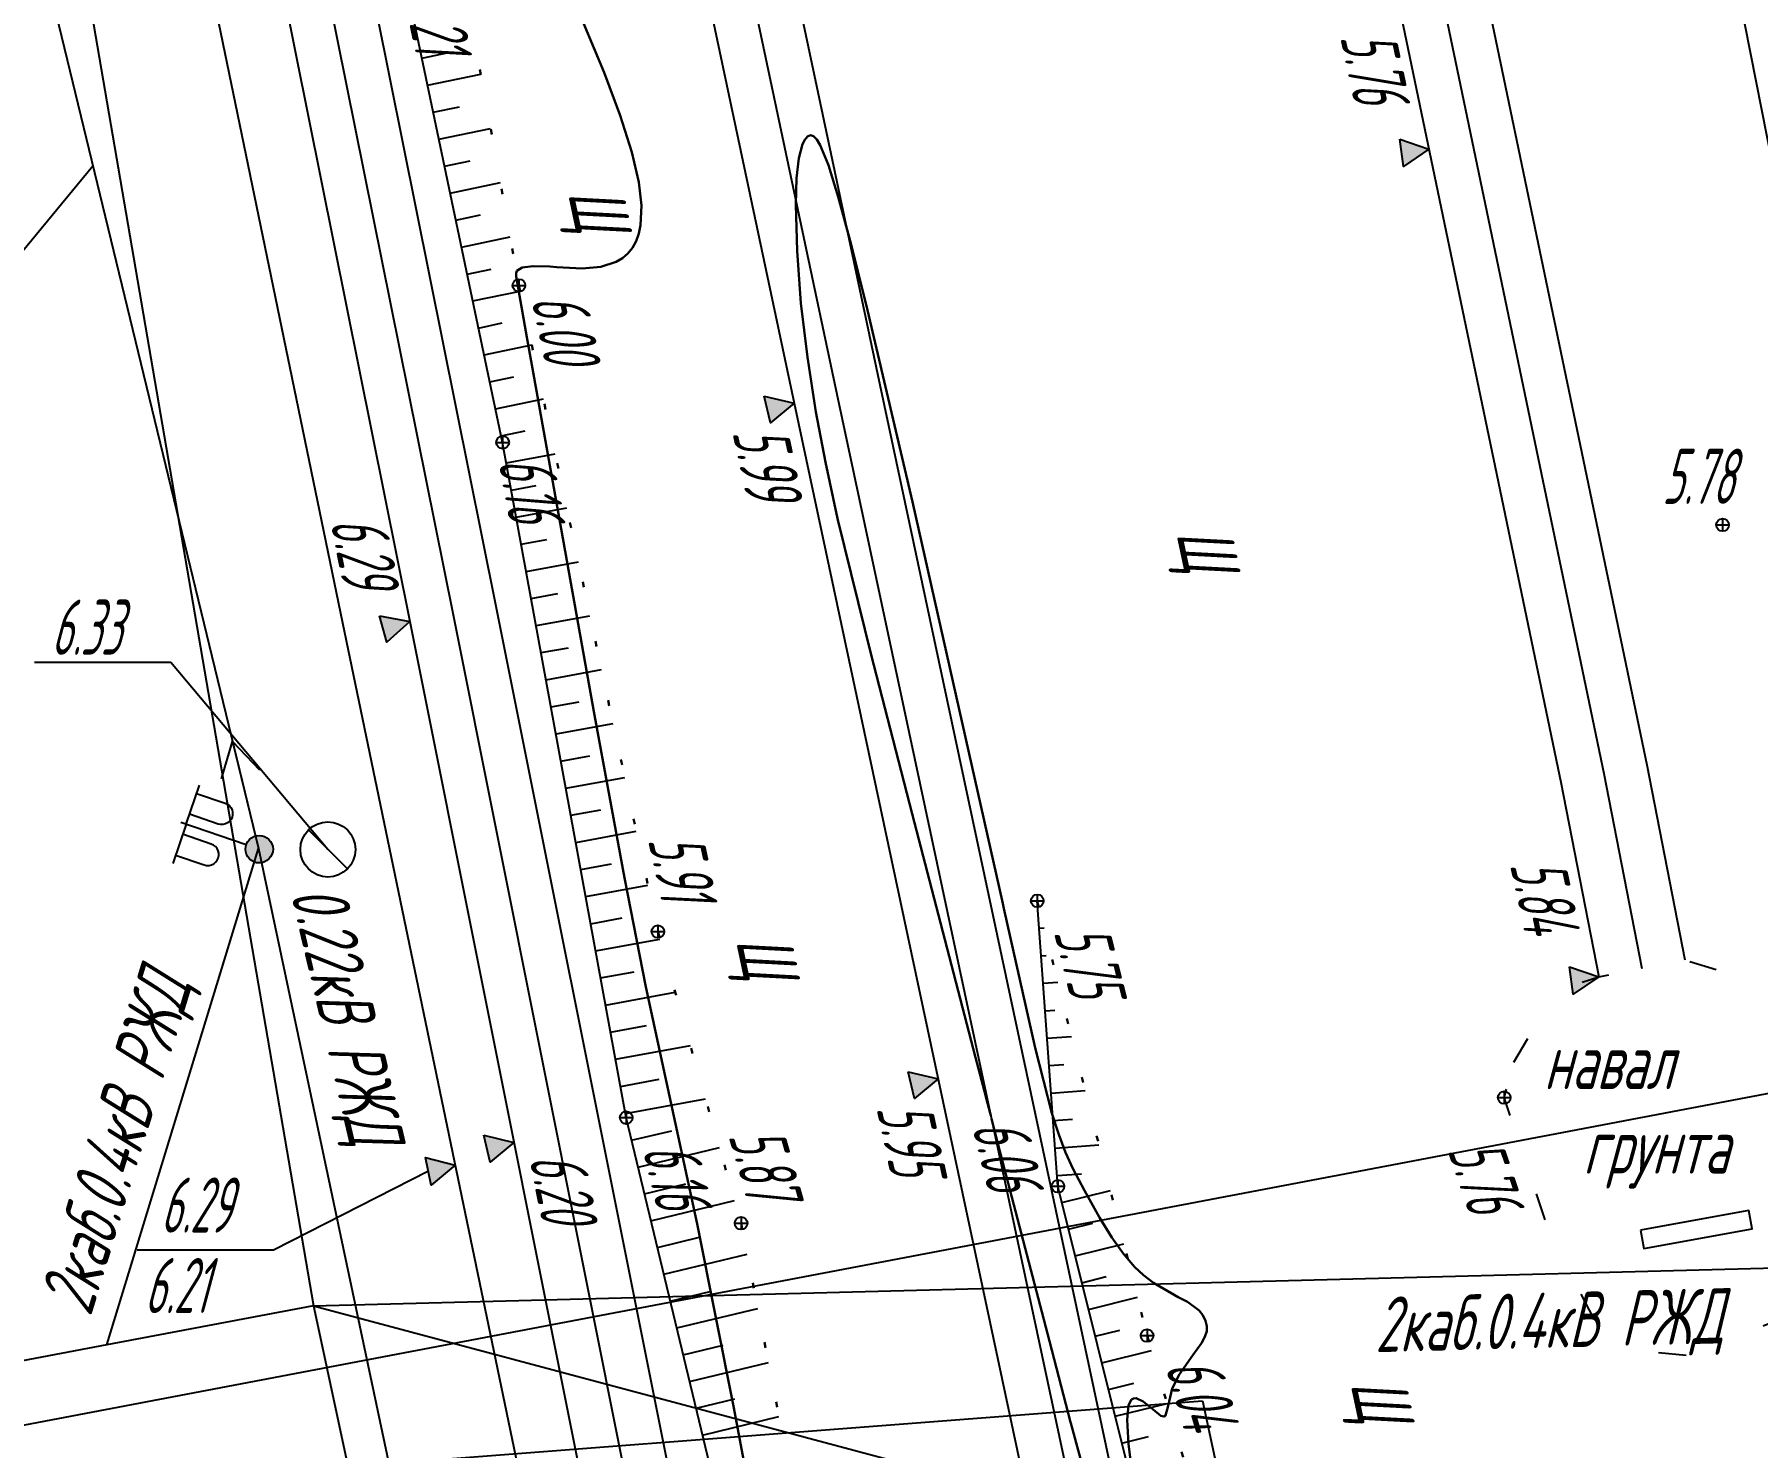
# Model space of a CAD drawing. Extents: x 1233805 to 1234355, y 654698 to 655114.
# Drawn here: x 1234099.55 to 1234130.81, y 654959.08 to 654984.71 of the extents above; entities that cross this region are included whole.
import ezdxf

# ---------------------------------------------------------------- set-up
doc = ezdxf.new("R2010")
doc.units = 0
doc.linetypes.add('ИИDash_05_15', pattern=[2, 0.5, -1.5])
doc.linetypes.add('ИИDot', pattern=[1, 0, -1])
for name, color, linetype, lineweight in [('ИИ_ГОРИЗОНТАЛИ_УТОЛЩ', 32, 'Continuous', 30), ('ИИ_ДОРОГИ_ЖД', 7, 'Continuous', 25), ('ИИ_КАБЕЛЬ_СВЯЗИ', 212, 'Continuous', 25), ('ИИ_ЛЭП_НН', 250, 'Continuous', 25), ('ИИ_ОТКОС', 7, 'Continuous', 25), ('ИИ_ОТМЕТКИ', 7, 'Continuous', 25), ('ИИ_СООРУЖЕНИЕ', 7, 'Continuous', 25), ('ИИ_ТРУБОПРОВОДЫ', 7, 'Continuous', 25), ('ИИ_ЭЛЕКТРОКАБЕЛЬ_НН', 240, 'Continuous', 25)]:
    doc.layers.add(name, color=color, linetype=linetype, lineweight=lineweight)
doc.styles.add('VNIPISIMPLEXCUR', font='simplex.shx', dxfattribs={"width": 0.8, "oblique": 15})
doc.styles.add('ГОСТ 2.304 КУРСИВ', font='cs_gost2304.shx', dxfattribs={"oblique": 15})
doc.linetypes.add('ИИ051193', pattern='A,4,-2,[22,3dservice.shx,S=1,R=0,X=0,Y=0],8,[22,3dservice.shx,S=1,R=180,X=0,Y=0],-2,4', length=20)
doc.linetypes.add('ИИ05133', pattern='A,4,[4,3dservice.shx,S=0.7,R=0,X=0,Y=0],4,-2', length=10)
doc.linetypes.add('ИИ05155', pattern='A,0,[41,3dservice.shx,S=3,R=0,X=0,Y=0],-12', length=12)
doc.linetypes.add('ИИ052801П', pattern='A,2,[39,3dservice.shx,S=0.8,R=0,X=0,Y=0],2', length=4)

# ---------------------------------------------------------------- blocks, each defined once
blk = doc.blocks.new('ИИ0511014')
at = {"linetype": 'Continuous'}
h = blk.add_hatch(color=0, dxfattribs=at)
edge = h.paths.add_edge_path()
edge.add_arc((0, 0), 0.5, 0, 360)
at = {"color": 0, "linetype": 'Continuous', "flags": 128}
for points in [[(0, 2.806), (-1.5, 2.806)], [(-1.184, 2.806), (-1.184, 1.706), (-1.174, 1.617), (-1.144, 1.532), (-1.096, 1.456), (-1.033, 1.393), (-0.957, 1.345), (-0.873, 1.316), (-0.784, 1.306), (-0.695, 1.316), (-0.61, 1.345), (-0.534, 1.393), (-0.471, 1.456), (-0.423, 1.532), (-0.394, 1.617), (-0.384, 1.706), (-0.384, 2.806)], [(0, 0.5), (0, 3)], [(0, 2.806), (1.5, 2.806)], [(1.184, 2.806), (1.184, 1.706), (1.174, 1.617), (1.144, 1.532), (1.096, 1.456), (1.033, 1.393), (0.957, 1.345), (0.873, 1.316), (0.784, 1.306), (0.695, 1.316), (0.61, 1.345), (0.534, 1.393), (0.471, 1.456), (0.423, 1.532), (0.394, 1.617), (0.384, 1.706), (0.384, 2.806)]]:
    blk.add_lwpolyline(points, dxfattribs=at)
at = {"color": 0, "linetype": 'Continuous'}
blk.add_circle((0, 0), 0.5, dxfattribs=at)
blk = doc.blocks.new('ИИ051144')
at = {"color": 0, "linetype": 'Continuous', "lineweight": 25, "flags": 128}
for points in [[(2.775, 0.707), (4, 0), (2.775, -0.707)], [(4, 0), (0, 0)]]:
    blk.add_lwpolyline(points, dxfattribs=at)
blk = doc.blocks.new('ИИ051171')
at = {"color": 0, "linetype": 'Continuous', "lineweight": 25, "flags": 128}
blk.add_lwpolyline([(0.707, -0.707), (-0.707, 0.707)], dxfattribs=at)
at = {"color": 0, "linetype": 'Continuous', "lineweight": 25}
blk.add_circle((0, 0), 1, dxfattribs=at)
at = {"color": 0, "linetype": 'Continuous', "style": 'VNIPISIMPLEXCUR', "oblique": 15, "width": 0.8}
for tag, p in [('NUMBER', (1.7, -1)), ('HATCH', (1.7, -4.4)), ('HEIGHT', (1.7, -7.8)), ('TOP1', (1.7, -11.2)), ('TOP2', (1.7, -14.6)), ('TOP3', (1.7, -18)), ('TOP4', (1.7, -21.4)), ('TOP5', (1.7, -24.8)), ('BOTTOM', (1.7, -28.2))]:
    blk.add_attdef(tag, p, '', height=2, dxfattribs=at)
blk = doc.blocks.new('PICKET')
at = {"color": 0, "linetype": 'Continuous', "lineweight": 25}
for p, q in [((-0.23, 0), (0.23, 0)), ((0, 0.23), (0, -0.23))]:
    blk.add_line(p, q, dxfattribs=at)
blk.add_circle((0, 0), 0.23, dxfattribs=at)
at = {"color": 0, "linetype": 'Continuous', "style": 'VNIPISIMPLEXCUR', "oblique": 15, "width": 0.8}
blk.add_attdef('OTMETKA', (1.25, 0.3), '', height=2, dxfattribs=at)
at = {"color": 8, "linetype": 'Continuous', "style": 'VNIPISIMPLEXCUR', "oblique": 15, "width": 0.8, "flags": 1}
blk.add_attdef('NOMER', (1.25, -2.7), '', height=2, dxfattribs=at)
blk = doc.blocks.new('ИИ05025')
at = {"linetype": 'Continuous', "lineweight": 25}
blk.add_hatch(color=0, dxfattribs=at).paths.add_polyline_path([(0.5, 1), (0, 0), (-0.5, 1)])
at = {"color": 0, "linetype": 'Continuous', "lineweight": 25}
blk.add_lwpolyline([(0.5, 1), (0, 0), (-0.5, 1)], close=True, dxfattribs=at)
at = {"color": 0, "linetype": 'Continuous', "style": 'VNIPISIMPLEXCUR', "oblique": 15, "width": 0.8}
blk.add_attdef('HEIGHT', (1.2, 0), '', height=2, dxfattribs=at)
blk = doc.blocks.new('ИИ05280')
at = {"linetype": 'Continuous'}
blk.add_hatch(color=0, dxfattribs=at).paths.add_polyline_path([(0.5, 1), (-0.531, 1), (0, 0)])
at = {"color": 0, "linetype": 'Continuous'}
blk.add_lwpolyline([(0, 0), (-0.531, 1), (0.5, 1), (0, 0)], dxfattribs=at)
at = {"color": 0, "linetype": 'Continuous', "style": 'VNIPISIMPLEXCUR', "oblique": 15, "width": 0.8}
for tag, p in [('TOP', (1.705, 4.427)), ('FOUNDATION', (1.705, 0.998))]:
    blk.add_attdef(tag, p, '', height=2, dxfattribs=at)
blk = doc.blocks.new('*U185')
at = {"color": 0, "linetype": 'ByBlock', "lineweight": -2}
for points in [[(0, 0), (-5.622, -2.858)], [(-5.622, -2.858), (-10.566, -2.858)]]:
    blk.add_lwpolyline(points, dxfattribs=at)
blk = doc.blocks.new('*U209')
at = {"color": 0, "linetype": 'ByBlock', "lineweight": -2}
for points in [[(-5.703, 6.782), (-10.648, 6.782)], [(0, 0), (-5.703, 6.782)]]:
    blk.add_lwpolyline(points, dxfattribs=at)

msp = doc.modelspace()

# ---------------------------------------------------------------- linework, layer by layer
at = {"layer": 'ИИ_ГОРИЗОНТАЛИ_УТОЛЩ', "elevation": 6, "flags": 128}
for points in [[(1234112.878, 654956.372), (1234112.235, 654959.797), (1234111.57, 654963.135), (1234110.993, 654965.814), (1234110.641, 654967.433), (1234110.25, 654969.41), (1234109.708, 654972.361), (1234108.643, 654978.312), (1234108.57, 654978.719), (1234108.481, 654979.22), (1234108.288, 654980.321), (1234108.285, 654980.383), (1234108.3, 654980.426), (1234108.396, 654980.486), (1234108.595, 654980.512), (1234108.9, 654980.502), (1234109.022, 654980.492), (1234109.484, 654980.467), (1234109.825, 654980.497), (1234110.102, 654980.588), (1234110.216, 654980.657), (1234110.313, 654980.742), (1234110.396, 654980.844), (1234110.462, 654980.964), (1234110.512, 654981.1), (1234110.545, 654981.253), (1234110.561, 654981.61), (1234110.511, 654982.035), (1234110.383, 654982.579), (1234110.172, 654983.242), (1234109.881, 654984.022), (1234109.508, 654984.918)], [(1234119.47, 654958.551), (1234119.399, 654959.145), (1234119.374, 654959.578), (1234119.396, 654959.845), (1234119.45, 654959.947), (1234119.49, 654959.968), (1234119.538, 654959.969), (1234119.661, 654959.912), (1234119.843, 654959.766), (1234119.986, 654959.652), (1234120.036, 654959.637), (1234120.07, 654959.658), (1234120.116, 654959.831), (1234120.192, 654960.149), (1234120.325, 654960.408), (1234120.566, 654960.752), (1234120.72, 654960.968), (1234120.785, 654961.087), (1234120.818, 654961.188), (1234120.82, 654961.277), (1234120.792, 654961.374), (1234120.743, 654961.475), (1234120.678, 654961.56), (1234120.466, 654961.719), (1234120.299, 654961.807), (1234119.849, 654962.067), (1234119.67, 654962.204), (1234119.508, 654962.356), (1234119.307, 654962.591), (1234119.096, 654962.889), (1234118.873, 654963.251), (1234118.601, 654963.74), (1234118.395, 654964.128), (1234118.257, 654964.428), (1234118.131, 654964.756), (1234118.009, 654965.14), (1234117.706, 654966.329), (1234117.136, 654968.853), (1234117.115, 654968.949), (1234115.479, 654976.232), (1234114.663, 654979.713), (1234114.366, 654980.903), (1234114.131, 654981.769), (1234113.952, 654982.344), (1234113.805, 654982.704), (1234113.742, 654982.808), (1234113.684, 654982.868), (1234113.629, 654982.885), (1234113.573, 654982.86), (1234113.523, 654982.804), (1234113.48, 654982.721), (1234113.414, 654982.471), (1234113.373, 654982.108), (1234113.359, 654981.631), (1234113.383, 654980.789), (1234113.455, 654979.84), (1234113.57, 654978.856), (1234113.724, 654977.864), (1234113.898, 654976.955), (1234114.12, 654975.931), (1234114.74, 654973.412), (1234114.741, 654973.407), (1234114.777, 654973.268), (1234115.473, 654970.571), (1234116.624, 654966.151), (1234116.785, 654965.533), (1234116.816, 654965.413), (1234116.887, 654965.142), (1234116.887, 654965.141), (1234116.897, 654965.102)], [(1234116.911, 654965.038), (1234117.114, 654964.263), (1234117.965, 654961.008), (1234118.345, 654959.539), (1234118.35, 654959.52), (1234118.706, 654958.207)]]:
    msp.add_lwpolyline(points, dxfattribs=at)
at = {"layer": 'ИИ_ДОРОГИ_ЖД'}
for points in [[(1234101.695, 655092.341), (1234104.412, 655079.533), (1234109.685, 655054.758), (1234112.693, 655040.461), (1234119.077, 655010.321), (1234127.242, 654971.15), (1234127.929, 654967.619)], [(1234103.274, 655092.561), (1234105.967, 655079.863), (1234111.241, 655055.087), (1234114.249, 655040.79), (1234120.633, 655010.648), (1234128.801, 654971.464), (1234129.49, 654967.922)], [(1234091.501, 655090.918), (1234094.52, 655076.035), (1234105.726, 655021.778), (1234109.905, 655001.851), (1234114.884, 654978.356), (1234120.393, 654952.523), (1234127.025, 654921.772), (1234131.726, 654900.11), (1234135.523, 654882.619), (1234137.559, 654873.394), (1234140.276, 654860.946), (1234142.645, 654850.195), (1234144.452, 654842.046), (1234148.065, 654824.854), (1234149.076, 654819.629), (1234150.314, 654813.039), (1234151.481, 654806.375), (1234153.031, 654797.396), (1234154.279, 654789.561), (1234155.052, 654784.49), (1234155.608, 654780.973), (1234156.342, 654776.12), (1234157.71, 654767.332)], [(1234089.923, 655090.698), (1234092.962, 655075.716), (1234104.169, 655021.454), (1234108.349, 655001.523), (1234113.329, 654978.025), (1234118.838, 654952.19), (1234121.851, 654938.176), (1234125.471, 654921.436), (1234130.173, 654899.773), (1234133.97, 654882.279), (1234136.006, 654873.053), (1234138.723, 654860.605), (1234141.092, 654849.852), (1234142.897, 654841.711), (1234146.507, 654824.539), (1234147.514, 654819.331), (1234148.75, 654812.755), (1234149.915, 654806.102), (1234151.462, 654797.135), (1234152.708, 654789.316), (1234153.481, 654784.246), (1234154.037, 654780.73), (1234154.77, 654775.879), (1234156.141, 654767.076)], [(1234083.099, 655090.298), (1234084.351, 655083.626), (1234087.02, 655069.872), (1234089.815, 655056.185), (1234095.338, 655028.869), (1234100.84, 655001.504), (1234106.355, 654974.061), (1234111.794, 654946.855), (1234114.566, 654933.135), (1234123.184, 654892.162)], [(1234084.712, 655090.325), (1234085.913, 655083.924), (1234088.579, 655070.183), (1234091.373, 655056.502), (1234096.896, 655029.184), (1234102.399, 655001.817), (1234107.914, 654974.373), (1234113.353, 654947.169), (1234116.124, 654933.456), (1234124.736, 654892.506)]]:
    msp.add_lwpolyline(points, dxfattribs=at)
at = {"layer": 'ИИ_ДОРОГИ_ЖД', "linetype": 'ИИ05155', "flags": 128}
for points in [[(1234102.485, 655092.451), (1234105.189, 655079.698), (1234110.463, 655054.923), (1234113.471, 655040.626), (1234119.855, 655010.484), (1234128.022, 654971.307), (1234128.71, 654967.77)], [(1234090.712, 655090.808), (1234093.741, 655075.876), (1234104.948, 655021.616), (1234109.127, 655001.687), (1234114.106, 654978.19), (1234119.616, 654952.357), (1234126.248, 654921.604), (1234130.95, 654899.942), (1234134.747, 654882.449), (1234136.783, 654873.223), (1234139.499, 654860.776), (1234141.869, 654850.023), (1234143.675, 654841.878), (1234147.286, 654824.697), (1234148.295, 654819.48), (1234149.532, 654812.897), (1234150.698, 654806.239), (1234152.247, 654797.266), (1234153.494, 654789.439), (1234154.266, 654784.368), (1234154.823, 654780.852), (1234155.556, 654775.999), (1234156.926, 654767.199)], [(1234083.906, 655090.311), (1234085.132, 655083.775), (1234087.8, 655070.028), (1234090.594, 655056.344), (1234096.117, 655029.026), (1234101.619, 655001.66), (1234107.135, 654974.217), (1234112.573, 654947.012), (1234115.345, 654933.295), (1234123.96, 654892.334), (1234127.117, 654878.774), (1234131.214, 654865.054), (1234132.49, 654860.512), (1234134.003, 654855.173), (1234139.822, 654834.577), (1234145.299, 654815.09), (1234150.807, 654794.72), (1234152.267, 654789.42), (1234153.005, 654786.618), (1234153.498, 654784.561), (1234154.057, 654782.147), (1234154.624, 654779.497), (1234155.227, 654776.558), (1234155.964, 654772.714), (1234156.926, 654767.204), (1234157.633, 654762.526), (1234159.204, 654752.284), (1234159.779, 654748.676), (1234160.771, 654742.313), (1234161.916, 654735.004), (1234163.48, 654724.746)]]:
    msp.add_lwpolyline(points, dxfattribs=at)
at = {"layer": 'ИИ_ДОРОГИ_ЖД', "linetype": 'ИИDash_05_15', "flags": 128}
msp.add_lwpolyline([(1234126.39, 654966.067), (1234127.152, 654967.352), (1234127.929, 654967.619), (1234129.49, 654967.922), (1234130.545, 654967.607), (1234132.024, 654964.994), (1234132.502, 654962.89), (1234131.474, 654961.504), (1234129.561, 654960.739), (1234128.126, 654960.882), (1234127.074, 654962.866), (1234126.214, 654965.424)], close=True, dxfattribs=at)
at = {"layer": 'ИИ_ДОРОГИ_ЖД'}
msp.add_lwpolyline([(1234128.687, 654963.02), (1234128.748, 654962.688), (1234130.715, 654963.046), (1234130.655, 654963.378)], close=True, dxfattribs=at)
at = {"layer": 'ИИ_КАБЕЛЬ_СВЯЗИ', "linetype": 'ИИ05133', "flags": 128}
for points in [[(1234109.138, 655093.38), (1234134.289, 654966.125), (1234093.444, 654958.357)], [(1234093.557, 654957.838), (1234120.737, 654959.921), (1234136.158, 654888.894), (1234151.947, 654813.869), (1234159.658, 654769.277), (1234148.525, 654766.836), (1234160.687, 654721.894), (1234162.284, 654710.725)]]:
    msp.add_lwpolyline(points, dxfattribs=at)
at = {"layer": 'ИИ_ЛЭП_НН'}
for points in [[(1234097.602, 654994.701), (1234103.614, 654969.942)], [(1234100.608, 654982.322), (1234098.84, 654980.19), (1234095.642, 654980.19)]]:
    msp.add_lwpolyline(points, dxfattribs=at)
at = {"layer": 'ИИ_ОТКОС'}
for p, q in [((1234106.577, 654984.281, 5.826), (1234107.066, 654984.384, 5.826)), ((1234106.68, 654983.792, 5.826), (1234107.645, 654983.995, 5.826)), ((1234106.783, 654983.303, 5.826), (1234107.258, 654983.402, 5.826)), ((1234106.886, 654982.813, 5.826), (1234107.823, 654983.01, 5.826)), ((1234106.989, 654982.324, 5.826), (1234107.45, 654982.421, 5.826)), ((1234107.091, 654981.835, 5.826), (1234108.001, 654982.026, 5.826)), ((1234107.194, 654981.346, 5.826), (1234107.642, 654981.44, 5.826)), ((1234107.297, 654980.856, 5.826), (1234108.179, 654981.042, 5.826)), ((1234107.4, 654980.367, 5.826), (1234107.834, 654980.458, 5.826)), ((1234107.503, 654979.878, 5.826), (1234108.36, 654980.058, 5.826)), ((1234107.606, 654979.388, 5.826), (1234108.035, 654979.479, 5.826)), ((1234107.708, 654978.899, 5.826), (1234108.57, 654979.08, 5.826)), ((1234107.811, 654978.41, 5.826), (1234108.243, 654978.501, 5.826)), ((1234107.914, 654977.921, 5.826), (1234108.78, 654978.103, 5.826)), ((1234108.017, 654977.431, 5.826), (1234108.451, 654977.523, 5.826)), ((1234108.11, 654976.94, 5.826), (1234108.995, 654977.102, 5.826)), ((1234108.2, 654976.448, 5.826), (1234108.65, 654976.531, 5.826)), ((1234108.29, 654975.957, 5.826), (1234109.206, 654976.124, 5.826)), ((1234108.38, 654975.465, 5.826), (1234108.845, 654975.55, 5.826)), ((1234108.47, 654974.973, 5.826), (1234109.416, 654975.146, 5.826)), ((1234108.56, 654974.481, 5.826), (1234109.04, 654974.569, 5.826)), ((1234108.65, 654973.989, 5.826), (1234109.626, 654974.168, 5.826)), ((1234108.74, 654973.498, 5.826), (1234109.235, 654973.588, 5.826)), ((1234108.83, 654973.006, 5.826), (1234109.836, 654973.19, 5.826)), ((1234108.92, 654972.514, 5.826), (1234109.43, 654972.608, 5.826)), ((1234109.01, 654972.022, 5.826), (1234110.046, 654972.212, 5.826)), ((1234109.1, 654971.53, 5.826), (1234109.626, 654971.627, 5.826)), ((1234109.19, 654971.039, 5.826), (1234110.257, 654971.234, 5.826)), ((1234109.279, 654970.547, 5.826), (1234109.821, 654970.646, 5.826)), ((1234109.369, 654970.055, 5.826), (1234110.467, 654970.256, 5.826)), ((1234109.459, 654969.563, 5.826), (1234110.016, 654969.665, 5.826)), ((1234109.549, 654969.072, 5.826), (1234110.677, 654969.278, 5.826)), ((1234109.639, 654968.58, 5.826), (1234110.211, 654968.684, 5.826)), ((1234109.729, 654968.088, 5.826), (1234110.896, 654968.301, 5.826)), ((1234117.777, 654968.497, 5.578), (1234117.865, 654968.503, 5.578)), ((1234117.813, 654967.998, 5.578), (1234117.901, 654968.005, 5.578)), ((1234109.819, 654967.596, 5.826), (1234110.427, 654967.707, 5.826)), ((1234109.909, 654967.104, 5.826), (1234111.172, 654967.335, 5.826)), ((1234117.849, 654967.5, 5.578), (1234118.114, 654967.519, 5.578)), ((1234117.885, 654967.002, 5.578), (1234118.062, 654967.014, 5.578)), ((1234109.999, 654966.613, 5.826), (1234110.654, 654966.732, 5.826)), ((1234110.089, 654966.121, 5.826), (1234111.448, 654966.369, 5.826)), ((1234117.921, 654966.503, 5.578), (1234118.363, 654966.535, 5.578)), ((1234117.958, 654966.005, 5.578), (1234118.222, 654966.024, 5.578)), ((1234110.179, 654965.629, 5.826), (1234110.882, 654965.758, 5.826)), ((1234110.269, 654965.137, 5.826), (1234111.723, 654965.403, 5.826)), ((1234117.994, 654965.507, 5.578), (1234118.612, 654965.551, 5.578)), ((1234110.382, 654964.65, 5.826), (1234111.11, 654964.825, 5.826)), ((1234118.03, 654965.008, 5.578), (1234118.383, 654965.034, 5.578)), ((1234110.499, 654964.164, 5.826), (1234111.975, 654964.519, 5.826)), ((1234118.066, 654964.51, 5.578), (1234118.86, 654964.568, 5.578)), ((1234110.616, 654963.678, 5.826), (1234111.364, 654963.858, 5.826)), ((1234118.102, 654964.012, 5.578), (1234118.543, 654964.044, 5.578)), ((1234110.733, 654963.192, 5.826), (1234112.25, 654963.557, 5.826)), ((1234118.19, 654963.522, 5.578), (1234119.069, 654963.741, 5.578)), ((1234118.31, 654963.037, 5.578), (1234118.751, 654963.147, 5.578)), ((1234110.85, 654962.706, 5.826), (1234111.616, 654962.89, 5.826)), ((1234110.967, 654962.22, 5.826), (1234112.478, 654962.583, 5.826)), ((1234118.431, 654962.552, 5.578), (1234119.314, 654962.772, 5.578)), ((1234118.552, 654962.067, 5.578), (1234118.994, 654962.177, 5.578)), ((1234111.083, 654961.734, 5.826), (1234111.829, 654961.913, 5.826)), ((1234118.673, 654961.582, 5.578), (1234119.559, 654961.803, 5.578)), ((1234111.2, 654961.248, 5.826), (1234112.67, 654961.601, 5.826)), ((1234118.794, 654961.098, 5.578), (1234119.238, 654961.208, 5.578)), ((1234111.317, 654960.761, 5.826), (1234112.042, 654960.936, 5.826)), ((1234118.914, 654960.613, 5.578), (1234119.815, 654960.837, 5.578)), ((1234111.434, 654960.275, 5.826), (1234112.863, 654960.619, 5.826)), ((1234119.035, 654960.128, 5.578), (1234119.496, 654960.243, 5.578)), ((1234111.551, 654959.789, 5.826), (1234112.255, 654959.959, 5.826)), ((1234119.156, 654959.643, 5.578), (1234120.098, 654959.878, 5.578)), ((1234111.668, 654959.303, 5.826), (1234113.055, 654959.637, 5.826)), ((1234119.277, 654959.158, 5.578), (1234119.758, 654959.278, 5.578))]:
    msp.add_line(p, q, dxfattribs=at)
for points, elevation in [([(1234118.299, 654927.982), (1234115.512, 654941.28), (1234113.36, 654952.271), (1234110.283, 654965.061), (1234108.042, 654977.311), (1234106.283, 654985.682), (1234103.284, 655000.028), (1234100.691, 655012.218), (1234099.03, 655021.61), (1234096.236, 655033.995), (1234093.843, 655046.134), (1234092.779, 655051.542), (1234089.418, 655067.972), (1234088.027, 655075.074), (1234085.79, 655086.251), (1234084.994, 655090.329)], 5.826), ([(1234126.004, 654927.913), (1234124.506, 654935.685), (1234123.12, 654941.854), (1234121.446, 654949.521), (1234119.553, 654958.048), (1234118.116, 654963.817), (1234117.741, 654968.995)], 5.578)]:
    msp.add_lwpolyline(points, dxfattribs=dict(at, elevation=elevation))
at = {"layer": 'ИИ_ОТКОС', "color": 33, "linetype": 'ИИDot', "lineweight": 30}
for points, elevation in [([(1234085.854, 655090.344), (1234087.261, 655084.164), (1234090.171, 655068.923), (1234091.797, 655061.697), (1234093.561, 655053.173), (1234095.079, 655046.263), (1234095.768, 655041.258), (1234097.782, 655031.127), (1234099.764, 655021.152), (1234103.227, 655007.38), (1234105.867, 654993.82), (1234108.338, 654980.161), (1234110.858, 654968.436), (1234112.368, 654963.144), (1234114.818, 654950.641), (1234115.857, 654944.014), (1234117.669, 654935.058), (1234119.397, 654927.696)], 6.426), ([(1234117.741, 654968.995), (1234119.735, 654961.108), (1234121.767, 654954.229), (1234122.552, 654949.87), (1234124.056, 654945.535), (1234125.28, 654939.299), (1234126.537, 654931.651), (1234127.115, 654929.146), (1234128.655, 654922.865)], 5.745)]:
    msp.add_lwpolyline(points, dxfattribs=dict(at, elevation=elevation))
at = {"layer": 'ИИ_СООРУЖЕНИЕ', "linetype": 'ИИ052801П', "flags": 128}
msp.add_lwpolyline([(1234117.184, 654905.122), (1234119.037, 654905.484), (1234114.599, 654928.042), (1234110.927, 654946.165), (1234105.14, 654974.031), (1234100.791, 654995.093), (1234098.943, 654994.728)], dxfattribs=at)
at = {"layer": 'ИИ_ЭЛЕКТРОКАБЕЛЬ_НН', "linetype": 'ИИ051193', "flags": 128}
for points in [[(1234082.521, 655090.288), (1234104.61, 654961.649)], [(1234100.861, 654960.938), (1234103.614, 654969.942), (1234107.302, 654952.533), (1234111.239, 654933.969)], [(1234104.61, 654961.649), (1234136.273, 654962.468), (1234157.435, 654944.36)], [(1234104.61, 654961.649), (1234100.861, 654960.938), (1234079.852, 654956.955), (1234081.572, 654952.353), (1234084.28, 654952.888), (1234085.233, 654953.068)], [(1234104.61, 654961.649), (1234132.345, 654954.24)], [(1234104.61, 654961.649), (1234152.102, 654740.983)]]:
    msp.add_lwpolyline(points, dxfattribs=at)

# ---------------------------------------------------------------- block references
at = {"layer": 'ИИ_ДОРОГИ_ЖД'}
ref = msp.add_blockref('ИИ05025', (1234124.848, 654982.634, 5.764), dxfattribs=dict(at, xscale=0.4999999999999998, yscale=0.4999999999999998, zscale=0.4999999999999998, rotation=97.91729092579641))
ref.add_attrib('OTMETKA', '5.76', (1234123.236, 654984.665, 5.764), dxfattribs={"layer": '0', "linetype": 'Continuous', "height": 1, "rotation": 281.9575, "style": 'ГОСТ 2.304 КУРСИВ', "oblique": 15, "width": 0.65})
ref = msp.add_blockref('ИИ05025', (1234113.329, 654978.025, 5.985), dxfattribs=dict(at, xscale=0.4999999999999997, yscale=0.4999999999999997, zscale=0.4999999999999997, rotation=103.3846663225831))
ref.add_attrib('OTMETKA', '5.99', (1234112.208, 654977.493, 5.985), dxfattribs={"layer": '0', "linetype": 'Continuous', "height": 1, "rotation": 282.039, "style": 'ГОСТ 2.304 КУРСИВ', "oblique": 15, "width": 0.65})
ref = msp.add_blockref('ИИ05025', (1234106.355, 654974.061), dxfattribs=dict(at, xscale=0.4999999999999997, yscale=0.4999999999999997, zscale=0.4999999999999997, rotation=105.6725037241238))
ref.add_attrib('OTMETKA', '6.29', (1234104.911, 654975.875), dxfattribs={"layer": '0', "linetype": 'Continuous', "height": 1, "rotation": 281.4302, "style": 'ГОСТ 2.304 КУРСИВ', "oblique": 15, "width": 0.65})
ref = msp.add_blockref('ИИ05025', (1234127.929, 654967.619), dxfattribs=dict(at, xscale=0.4999999999999998, yscale=0.4999999999999998, zscale=0.4999999999999998, rotation=97.91729092579641))
ref.add_attrib('OTMETKA', '5.84', (1234126.317, 654969.649), dxfattribs={"layer": '0', "linetype": 'Continuous', "height": 1, "rotation": 281.9575, "style": 'ГОСТ 2.304 КУРСИВ', "oblique": 15, "width": 0.65})
ref = msp.add_blockref('ИИ05025', (1234115.943, 654965.766, 5.949), dxfattribs=dict(at, xscale=0.4999999999999997, yscale=0.4999999999999997, zscale=0.4999999999999997, rotation=103.3846663225831))
ref.add_attrib('OTMETKA', '5.95', (1234114.822, 654965.233, 5.949), dxfattribs={"layer": '0', "linetype": 'Continuous', "height": 1, "rotation": 282.039, "style": 'ГОСТ 2.304 КУРСИВ', "oblique": 15, "width": 0.65})
ref = msp.add_blockref('ИИ05025', (1234108.244, 654964.613, 6.198), dxfattribs=dict(at, xscale=0.4999999999999997, yscale=0.4999999999999997, zscale=0.4999999999999997, rotation=103.3846663225831))
ref.add_attrib('OTMETKA', '6.20', (1234108.519, 654964.332, 6.198), dxfattribs={"layer": '0', "linetype": 'Continuous', "height": 1, "rotation": 281.3053, "style": 'ГОСТ 2.304 КУРСИВ', "oblique": 15, "width": 0.65})
at = {"layer": 'ИИ_ЛЭП_НН'}
for name, p, xscale, yscale, zscale, rotation in [('ИИ051144', (1234103.614, 654969.942), 0.4999999999999996, 0.4999999999999996, 0.4999999999999996, 103.6480684735568), ('ИИ0511014', (1234103.625, 654969.932, -11.67), 0.4999999999999999, 0.4999999999999999, 0.4999999999999999, 71.19789137178661)]:
    msp.add_blockref(name, p, dxfattribs=dict(at, xscale=xscale, yscale=yscale, zscale=zscale, rotation=rotation))
at = {"layer": 'ИИ_ОТМЕТКИ'}
ref = msp.add_blockref('PICKET', (1234106.283, 654985.682, 6.205), dxfattribs=dict(at, xscale=0.5, yscale=0.5, zscale=0.5))
ref.add_attrib('OTMETKA', '6.21', (1234106.234, 654985.446, 6.205), dxfattribs={"layer": '0', "color": 0, "linetype": 'Continuous', "height": 1, "rotation": 281.8676, "style": 'ГОСТ 2.304 КУРСИВ', "oblique": 15, "width": 0.65})
ref = msp.add_blockref('PICKET', (1234108.338, 654980.161, 5.996), dxfattribs=dict(at, xscale=0.5, yscale=0.5, zscale=0.5))
ref.add_attrib('OTMETKA', '6.00', (1234108.555, 654979.913, 5.996), dxfattribs={"layer": '0', "color": 0, "linetype": 'Continuous', "height": 1, "rotation": 282.1287, "style": 'ГОСТ 2.304 КУРСИВ', "oblique": 15, "width": 0.65})
ref = msp.add_blockref('PICKET', (1234108.042, 654977.311, 6.156), dxfattribs=dict(at, xscale=0.5, yscale=0.5, zscale=0.5))
ref.add_attrib('OTMETKA', '6.16', (1234107.96, 654976.975, 6.156), dxfattribs={"layer": '0', "color": 0, "linetype": 'Continuous', "height": 1, "rotation": 280.3663, "style": 'ГОСТ 2.304 КУРСИВ', "oblique": 15, "width": 0.65})
ref = msp.add_blockref('PICKET', (1234130.176, 654975.816, 5.782), dxfattribs=dict(at, xscale=0.5, yscale=0.5, zscale=0.5))
ref.add_attrib('OTMETKA', '5.78', (1234129.08, 654976.197, 5.782), dxfattribs={"layer": '0', "color": 0, "linetype": 'Continuous', "height": 1, "style": 'ГОСТ 2.304 КУРСИВ', "oblique": 15, "width": 0.65})
ref = msp.add_blockref('PICKET', (1234110.858, 654968.436, 5.909), dxfattribs=dict(at, xscale=0.5, yscale=0.5, zscale=0.5))
ref.add_attrib('OTMETKA', '5.91', (1234110.677, 654970.1, 5.909), dxfattribs={"layer": '0', "color": 0, "linetype": 'Continuous', "height": 1, "rotation": 282.1287, "style": 'ГОСТ 2.304 КУРСИВ', "oblique": 15, "width": 0.65})
ref = msp.add_blockref('PICKET', (1234117.741, 654968.995, 5.745), dxfattribs=dict(at, xscale=0.5, yscale=0.5, zscale=0.5))
ref.add_attrib('OTMETKA', '5.75', (1234118.04, 654968.426, 5.745), dxfattribs={"layer": '0', "color": 0, "linetype": 'Continuous', "height": 1, "rotation": 284.1884, "style": 'ГОСТ 2.304 КУРСИВ', "oblique": 15, "width": 0.65})
ref = msp.add_blockref('PICKET', (1234126.214, 654965.424, 5.761), dxfattribs=dict(at, xscale=0.5, yscale=0.5, zscale=0.5))
ref.add_attrib('OTMETKA', '5.76', (1234125.182, 654964.471, 5.761), dxfattribs={"layer": '0', "color": 0, "linetype": 'Continuous', "height": 1, "rotation": 288.5976, "style": 'ГОСТ 2.304 КУРСИВ', "oblique": 15, "width": 0.65})
ref = msp.add_blockref('PICKET', (1234110.283, 654965.061, 6.162), dxfattribs=dict(at, xscale=0.5, yscale=0.5, zscale=0.5))
ref.add_attrib('OTMETKA', '6.16', (1234110.575, 654964.488, 6.162), dxfattribs={"layer": '0', "color": 0, "linetype": 'Continuous', "height": 1, "rotation": 283.5274, "style": 'ГОСТ 2.304 КУРСИВ', "oblique": 15, "width": 0.65})
ref = msp.add_blockref('PICKET', (1234118.116, 654963.817, 6.057), dxfattribs=dict(at, xscale=0.5, yscale=0.5, zscale=0.5))
ref.add_attrib('OTMETKA', '6.06', (1234116.552, 654964.904, 6.057), dxfattribs={"layer": '0', "color": 0, "linetype": 'Continuous', "height": 1, "rotation": 283.9867, "style": 'ГОСТ 2.304 КУРСИВ', "oblique": 15, "width": 0.65})
ref = msp.add_blockref('PICKET', (1234112.368, 654963.144, 5.867), dxfattribs=dict(at, xscale=0.5, yscale=0.5, zscale=0.5))
ref.add_attrib('OTMETKA', '5.87', (1234112.136, 654964.73, 5.867), dxfattribs={"layer": '0', "color": 0, "linetype": 'Continuous', "height": 1, "rotation": 285.9253, "style": 'ГОСТ 2.304 КУРСИВ', "oblique": 15, "width": 0.65})
ref = msp.add_blockref('PICKET', (1234119.735, 654961.108, 6.037), dxfattribs=dict(at, xscale=0.5, yscale=0.5, zscale=0.5))
ref.add_attrib('OTMETKA', '6.04', (1234120.056, 654960.551, 6.037), dxfattribs={"layer": '0', "color": 0, "linetype": 'Continuous', "height": 1, "rotation": 286.4573, "style": 'ГОСТ 2.304 КУРСИВ', "oblique": 15, "width": 0.65})
at = {"layer": 'ИИ_СООРУЖЕНИЕ'}
ref = msp.add_blockref('ИИ05280', (1234107.182, 654964.199, 6.214), dxfattribs=dict(at, xscale=0.4999999999999994, yscale=0.4999999999999994, zscale=0.4999999999999994, rotation=101.9320893114607))
ref.add_attrib('TOP', '6.29', (1234101.831, 654962.976, 6.214), dxfattribs={"layer": '0', "color": 0, "linetype": 'Continuous', "height": 1, "style": 'ГОСТ 2.304 КУРСИВ', "oblique": 15, "width": 0.65})
ref.add_attrib('FOUNDATION', '6.21', (1234101.537, 654961.515, 6.214), dxfattribs={"layer": '0', "color": 0, "linetype": 'Continuous', "height": 1, "style": 'ГОСТ 2.304 КУРСИВ', "oblique": 15, "width": 0.65})
at = {"layer": 'ИИ_СООРУЖЕНИЕ', "color": 7, "xscale": 0.5, "yscale": 0.5, "zscale": 0.5}
msp.add_blockref('*U185', (1234106.694, 654964.088, 6.214), dxfattribs=at)
at = {"layer": 'ИИ_ТРУБОПРОВОДЫ'}
ref = msp.add_blockref('ИИ051171', (1234104.871, 654969.927, 6.33), dxfattribs=dict(at, xscale=0.5, yscale=0.5, zscale=0.5))
ref.add_attrib('HATCH', '6.33', (1234099.846, 654973.46, 6.33), dxfattribs={"layer": '0', "color": 0, "linetype": 'Continuous', "height": 1, "rotation": 360, "style": 'ГОСТ 2.304 КУРСИВ', "oblique": 15, "width": 0.65})
at = {"layer": 'ИИ_ТРУБОПРОВОДЫ', "xscale": 0.5, "yscale": 0.5, "zscale": 0.5}
msp.add_blockref('*U209', (1234104.871, 654969.927, 29.282), dxfattribs=at)

# ---------------------------------------------------------------- texts
at = {"layer": 'ИИ_ДОРОГИ_ЖД', "style": 'ГОСТ 2.304 КУРСИВ', "oblique": 15, "width": 0.8}
for p in [(1234109.224, 654981.835), (1234120.263, 654975.663), (1234112.272, 654968.274), (1234123.423, 654960.234)]:
    msp.add_text('Щ', height=1, rotation=281.9645, dxfattribs=at).set_placement(p)
for s, p in [('навал', (1234126.933, 654965.581)), ('грунта', (1234127.646, 654964.047))]:
    msp.add_text(s, height=1, dxfattribs=at).set_placement(p)
at = {"layer": 'ИИ_ЭЛЕКТРОКАБЕЛЬ_НН', "color": 7, "style": 'ГОСТ 2.304 КУРСИВ', "oblique": 15, "width": 0.8}
for s, rotation, p in [('0.22кВ РЖД', 283.2375, (1234104.188, 654969.152)), ('2каб.0.4кВ РЖД', 73, (1234100.566, 654961.435)), ('2каб.0.4кВ РЖД', 1.4818, (1234123.876, 654960.805))]:
    msp.add_text(s, height=1, rotation=rotation, dxfattribs=at).set_placement(p)

doc.saveas('drawing.dxf')
